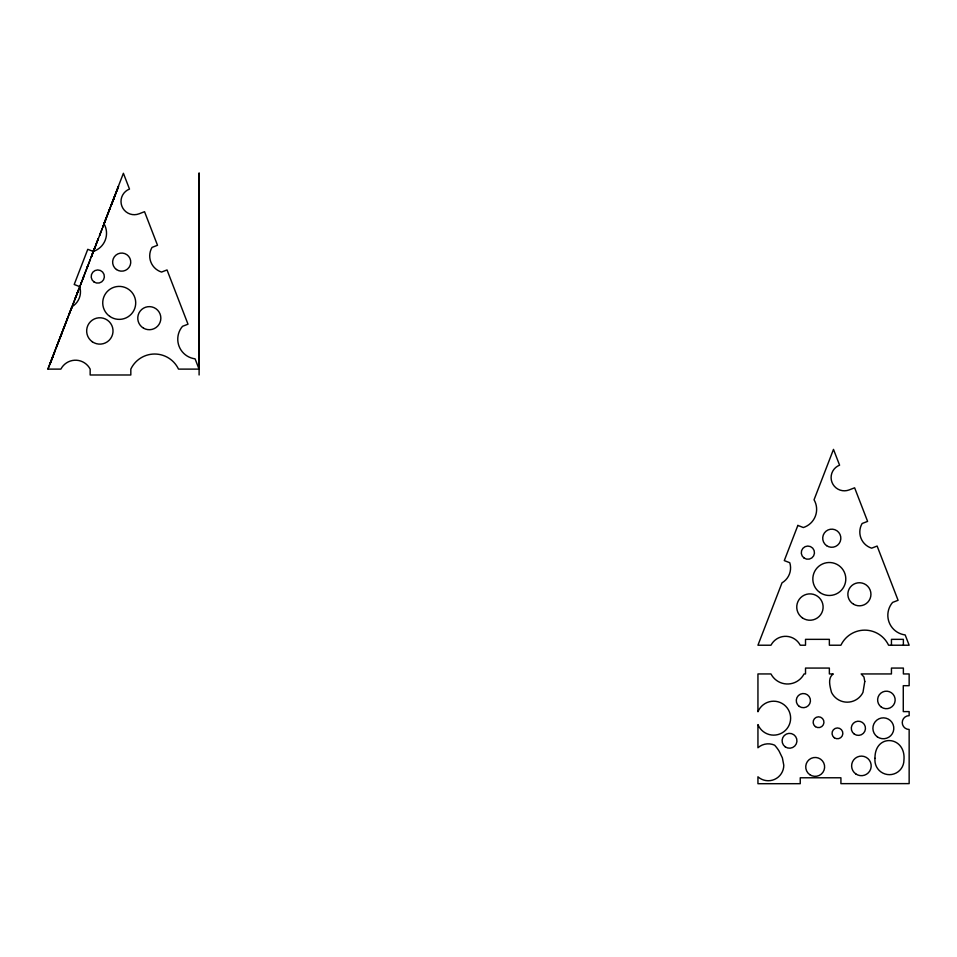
<?xml version="1.0" encoding="UTF-8"?>
<svg xmlns="http://www.w3.org/2000/svg" width="957" height="957" viewBox="0 0 957 957"><rect width="100%" height="100%" fill="white"/><g stroke="black" fill="none" stroke-linecap="round" stroke-linejoin="round"><path stroke-width="1.44" d="M199.08 247.468L199.068 248.533L199.068 235.231L199.104 277.171M199.092 241.14L199.092 239.31L199.104 241.81M199.08 211.856L199.08 210.073L199.092 215.839M199.116 341.613L199.08 363.158L199.116 348.324M199.068 304.529L199.068 305.534L199.08 298.991L199.116 310.702L199.068 294.864M199.104 296.263L199.092 282.399M199.092 279.695L199.08 270.065L199.116 298.082M199.092 220.218L199.08 225.984L199.116 196.52L199.116 201.353M199.08 180.885L199.104 193.517L199.068 182.297M199.068 178.684L199.092 173.289L199.116 177.906M199.104 283.655L199.08 277.973M199.08 243.102L199.068 241.296M199.116 240.602L199.116 229.417L199.116 235.35M199.08 213.315L199.068 212.322M199.116 184.904L199.092 177.906M199.068 209.14L199.08 211.641M199.068 332.869L199.08 331.768L199.092 344.604L199.104 332.785M199.104 292.017L199.116 290.916L199.116 292.531M199.104 260.424L199.092 261.68L199.092 253.569M199.116 260.089L199.128 173.289M199.116 244.848L199.116 245.758L199.116 243.939M199.128 338.563L199.104 286.669M199.104 332.569L199.104 325.117M199.092 324.806L199.092 315.02L199.092 318.585M115.295 194.738L111.239 205.109L113.404 199.654M103.452 225.493C101.921 229.417 107.076 216.043 104.457 222.778L107.531 214.619M77.613 292.292L78.007 291.239M105.282 220.648L105.605 219.907M64.023 327.533L65.578 323.502M87.697 265.986L87.446 266.656M76.979 294.002C76.213 296 77.972 291.562 77.218 293.476M93.08 252.086L92.422 253.808L94.755 247.851L93.583 250.89M59.131 340.034L58.544 341.553M48.041 368.995L118.548 186.328L116.874 190.73M61.188 334.854L62.349 331.804M71.667 307.843L70.938 309.745L71.895 307.293M75.376 298.022L76.177 295.94L75.124 298.62M81.01 283.475L81.441 282.363L80.878 283.798M87.266 267.135L83.426 277.111M94.516 248.676L96.25 244.155L95.544 245.961M55.327 350.118L50.195 363.493L53.257 355.609M56.056 348.037L61.499 334.196L59.836 338.455M62.612 331.17L63.868 327.892L63.461 328.933M65.901 322.7L67.516 318.502L66.99 319.829M90.365 259.191L86.728 268.678L87.888 265.687M91.106 257.373L95.102 246.846M95.64 245.518L98.308 238.556L96.442 243.353M102.172 228.687L99.564 235.47L100.413 233.305M102.698 227.407L103.488 225.338M104.014 224.01L104.253 223.376M107.974 213.531L110.151 207.86L109.445 209.667M113.249 199.869L115.809 193.41M116.24 192.225L117.472 189.007M92.961 252.636L91.465 256.56L92.159 254.777M93.272 251.691L93.762 250.375M105.617 219.608L106.06 218.483M113.775 198.757L112.591 201.807M52.647 356.853L51.869 358.851M61.248 334.699L61.499 334.053M64.478 326.373L64.083 327.39M70.1 311.707L69.048 314.398L83.702 276.597L82.685 279.217M76.488 295.342L78.139 290.916M78.988 288.583L77.469 292.495M199.104 325.117L199.104 327.904M199.116 209.392L199.116 205.025M199.116 284.743L199.128 286.968M199.092 324.543L199.092 321.301M199.104 332.569L199.104 330.033M199.104 369.115L199.092 364.45L199.092 369.115L178.504 369.115A26.377 26.377 0 0 0 130.822 369.115L130.822 374.988L90.161 374.988L90.161 369.115A16.484 16.484 0 0 0 60.877 369.115L47.85 369.115L71.919 306.742A17.322 17.322 0 0 0 79.682 286.61L74.203 284.492L87.769 249.322L93.248 251.428A19.068 19.068 0 0 0 103.954 223.687L123.393 173.289L129.494 189.067A13.266 13.266 0 0 0 121.898 206.234A13.266 13.266 0 0 0 139.052 213.818L144.543 211.7L157.51 245.279L152.031 247.396A16.903 16.903 0 0 0 161.554 272.063L167.032 269.946L188.003 324.196L182.524 326.313A19.786 19.786 0 0 0 195.084 358.827L199.056 369.115L199.056 173.289M199.068 351.781L199.068 353.241M903.372 645.221L903.372 639.348L891.446 639.348L891.446 645.221M199.092 277.075L199.092 278.87M199.104 280.198L199.092 283.152M199.128 358.408L199.104 374.988M199.08 215.492L199.08 216.246L199.068 215.492M199.08 187.56L199.068 189.917L199.068 187.56M199.08 289.038L199.068 287.471L199.08 289.038M864.781 681.504L862.975 692.389A17.549 17.549 0 0 1 831.501 692.389C830.066 686.683 827.327 677.903 833.308 673.943L829.36 673.943L829.36 668.07L805.519 668.07L805.519 673.943L804.059 673.943A18.638 18.638 0 0 1 770.971 673.943L757.944 673.943L757.944 711.757A16.975 16.975 0 0 1 783.962 704.687A16.975 16.975 0 0 1 783.962 731.65A16.975 16.975 0 0 1 757.944 724.581L757.944 747.74A15.527 15.527 0 0 1 774.62 745.18A39.62 39.62 0 0 1 779.13 751.161L782.383 757.896L783.783 765.217A15.527 15.527 0 0 1 757.944 776.821L757.944 783.711L800.243 783.687L800.243 777.778L840.916 777.778L840.916 783.651L909.15 783.616L909.15 729.461A6.902 6.902 0 0 1 902.248 722.559A6.902 6.902 0 0 1 909.15 715.657L909.15 711.601L903.276 711.601L903.276 685.691L909.15 685.691L909.15 673.943L903.372 673.943L903.372 668.07L891.446 668.07L891.446 673.943L861.168 673.943L863.944 676.958L864.781 681.504M874.973 758.327L874.913 760.157A14.511 14.511 0 0 0 889.424 774.668A14.511 14.511 0 0 0 903.934 760.157C906.255 735.873 874.662 732.954 874.973 758.327M797.863 525.417L784.285 560.599L789.776 562.716A17.322 17.322 0 0 1 782.001 582.849L757.944 645.221L770.971 645.221A16.484 16.484 0 0 1 800.243 645.221L805.519 645.221L805.519 639.348L829.36 639.348L829.36 645.221L840.916 645.221A26.377 26.377 0 0 1 888.586 645.221L909.15 645.221L905.178 634.934A19.786 19.786 0 0 1 892.606 602.408L898.085 600.302L877.126 546.052L871.648 548.17A16.903 16.903 0 0 1 862.125 523.503L867.604 521.386L854.625 487.807L849.146 489.924A13.266 13.266 0 0 1 831.992 482.328A13.266 13.266 0 0 1 839.588 465.174L833.487 449.395L814.048 499.781A19.068 19.068 0 0 1 803.342 527.534L797.863 525.417M93.977 281.932A6.591 6.591 0 0 0 104.349 277.135A6.591 6.591 0 0 0 95.006 270.556A6.591 6.591 0 0 0 93.977 281.932M92.243 341.733A13.195 13.195 0 0 0 112.974 332.139A13.195 13.195 0 0 0 94.3 318.98A13.195 13.195 0 0 0 92.243 341.733M143.526 328.167A11.544 11.544 0 0 0 160.848 318.179A11.544 11.544 0 0 0 143.526 308.178A11.544 11.544 0 0 0 143.526 328.167M116.467 269.527A9.068 9.068 0 0 0 130.714 262.936A9.068 9.068 0 0 0 117.878 253.892A9.068 9.068 0 0 0 116.467 269.527M109.732 316.372A16.484 16.484 0 0 0 135.643 304.374A16.484 16.484 0 0 0 112.292 287.925A16.484 16.484 0 0 0 109.732 316.372M819.814 592.467A16.484 16.484 0 0 0 845.737 580.468A16.484 16.484 0 0 0 822.386 564.032A16.484 16.484 0 0 0 819.814 592.467M826.561 545.634A9.068 9.068 0 0 0 840.808 539.03A9.068 9.068 0 0 0 827.972 529.987A9.068 9.068 0 0 0 826.561 545.634M853.62 604.274A11.544 11.544 0 0 0 870.942 594.285A11.544 11.544 0 0 0 853.62 584.284A11.544 11.544 0 0 0 853.62 604.274M802.337 617.839A13.195 13.195 0 0 0 823.068 608.245A13.195 13.195 0 0 0 804.382 595.087A13.195 13.195 0 0 0 802.337 617.839M804.071 558.039A6.591 6.591 0 0 0 814.443 553.242A6.591 6.591 0 0 0 805.1 546.662A6.591 6.591 0 0 0 804.071 558.039M855.773 773.902A9.785 9.785 0 0 0 871.157 766.772A9.785 9.785 0 0 0 857.305 757.011A9.785 9.785 0 0 0 855.773 773.902M809.73 774.632A9.45 9.45 0 0 0 824.587 767.753A9.45 9.45 0 0 0 811.201 758.339A9.45 9.45 0 0 0 809.73 774.632M799.274 706.41A7.094 7.094 0 0 0 810.423 701.254A7.094 7.094 0 0 0 800.375 694.184A7.094 7.094 0 0 0 799.274 706.41M877.33 736.854A10.467 10.467 0 0 0 893.766 729.234A10.467 10.467 0 0 0 878.957 718.803A10.467 10.467 0 0 0 877.33 736.854M854.29 734.091A7.094 7.094 0 0 0 865.439 728.935A7.094 7.094 0 0 0 855.391 721.865A7.094 7.094 0 0 0 854.29 734.091M815.436 726.638A5.395 5.395 0 0 0 823.929 722.702A5.395 5.395 0 0 0 816.273 717.319A5.395 5.395 0 0 0 815.436 726.638M881.337 707.115A8.78 8.78 0 0 0 895.13 700.727A8.78 8.78 0 0 0 882.701 691.983A8.78 8.78 0 0 0 881.337 707.115M834.337 737.775A5.395 5.395 0 0 0 842.83 733.84A5.395 5.395 0 0 0 835.174 728.456A5.395 5.395 0 0 0 834.337 737.775M785.242 746.855A7.429 7.429 0 0 0 796.918 741.448A7.429 7.429 0 0 0 786.403 734.043A7.429 7.429 0 0 0 785.242 746.855"/></g></svg>
